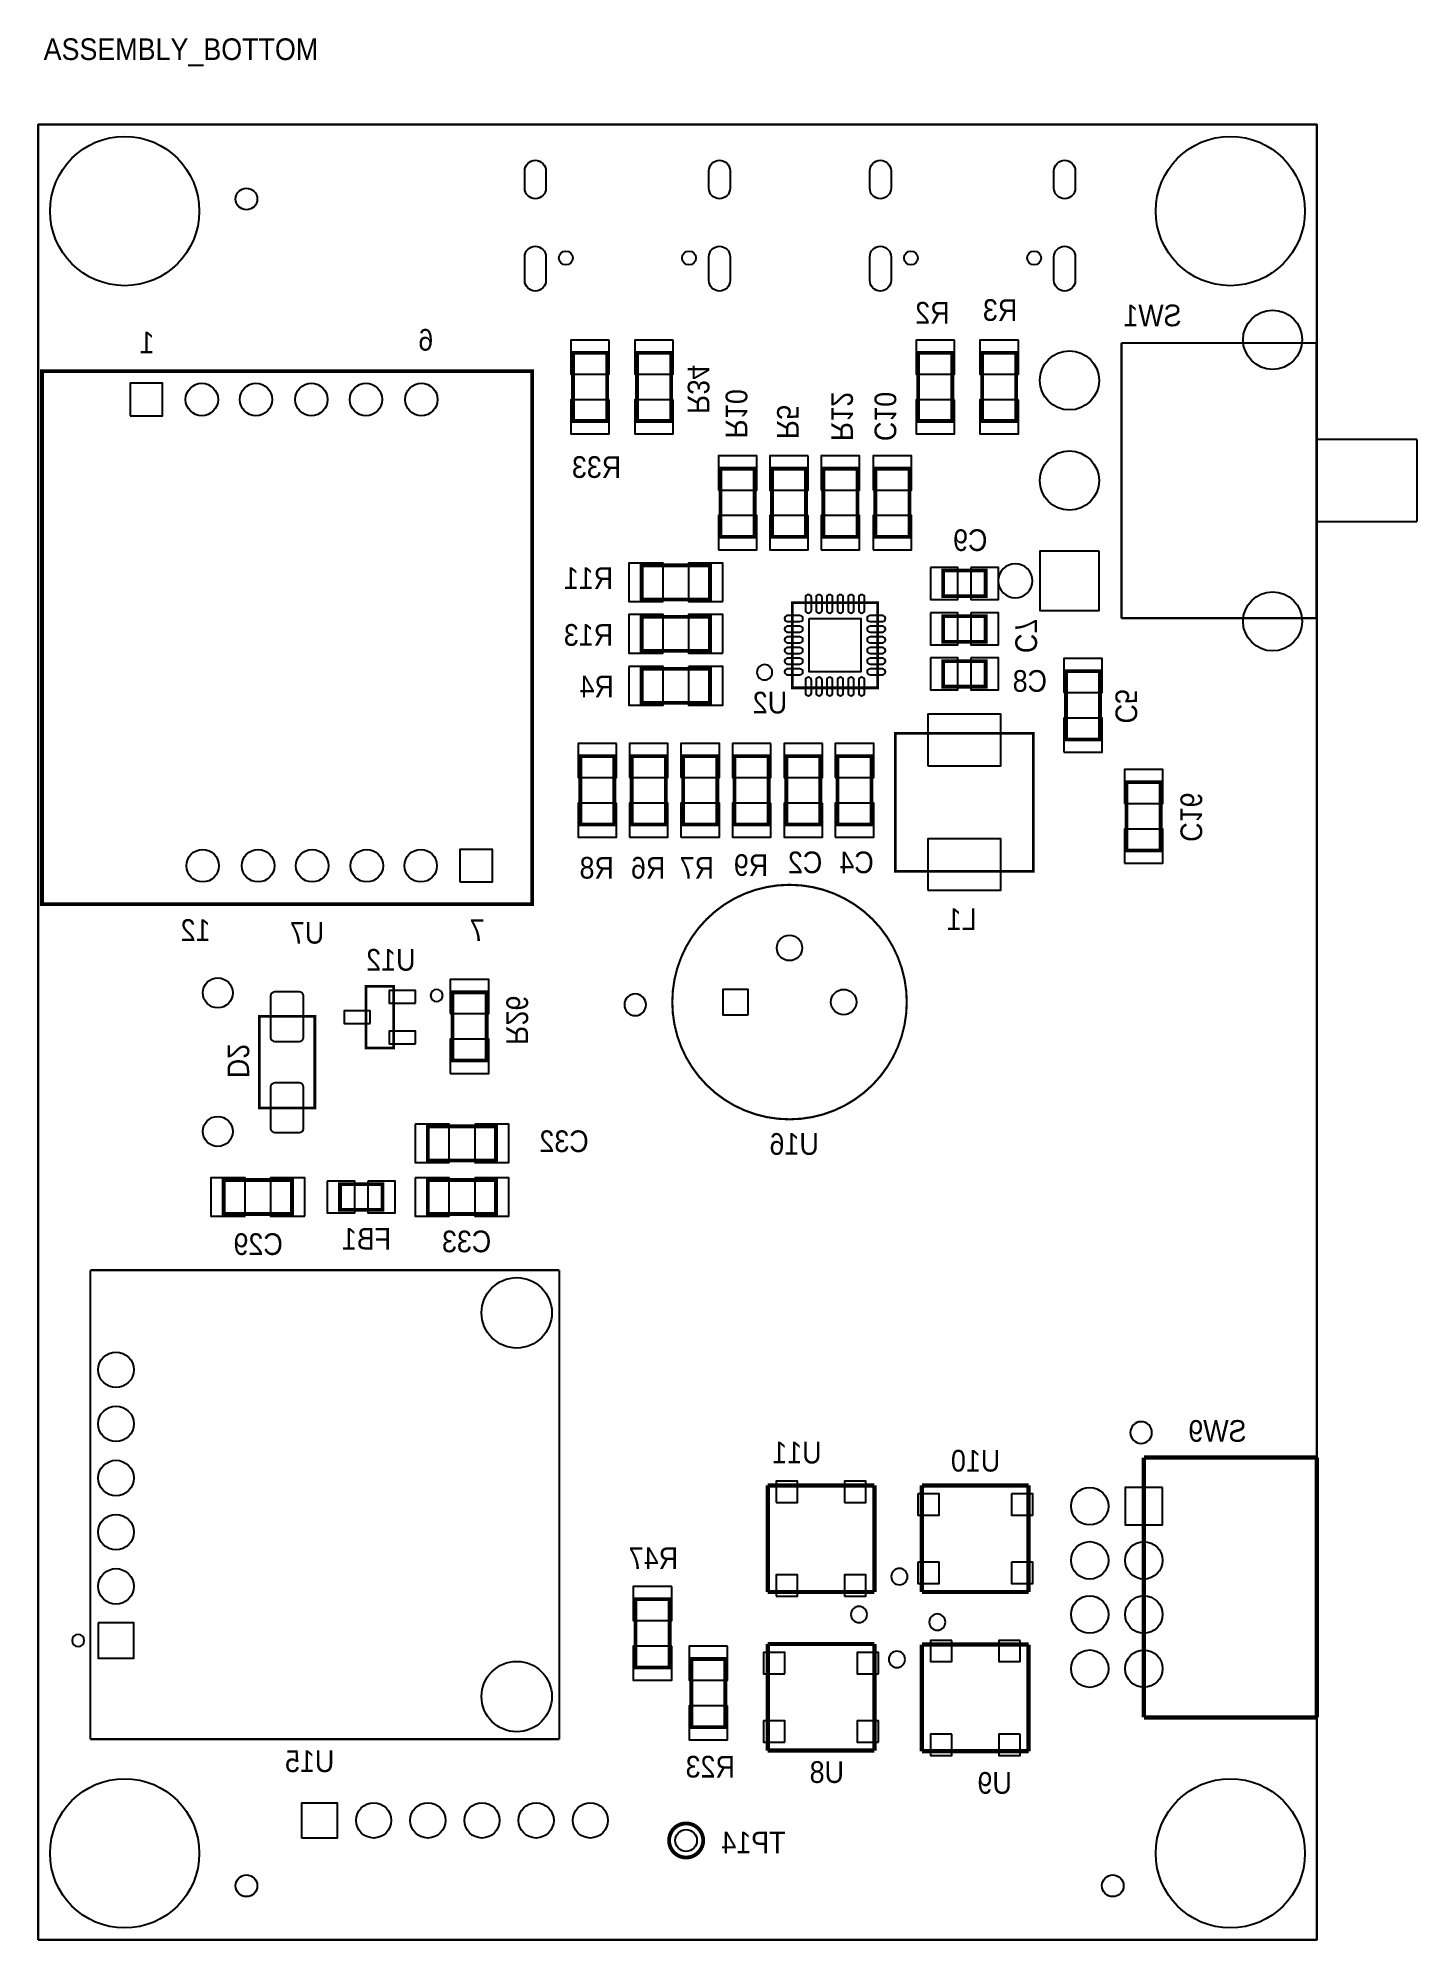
# Model space of a CAD drawing. Extents: x 0 to 64.7, y 0 to 89.2.
import ezdxf

# ---------------------------------------------------------------- set-up
doc = ezdxf.new("R2010")
doc.units = 0
for name, color, linetype in [('BG_ASB', 103, 'CONTINUOUS'), ('BG_DESIGN_OUTLINE', 7, 'CONTINUOUS'), ('BG_OUTLINE', 254, 'CONTINUOUS'), ('PG_ASSEMBLY_BOTTOM', 12, 'CONTINUOUS'), ('PIN_BOTTOM', 2, 'CONTINUOUS'), ('RD_SILKSCREEN_BOTTOM', 132, 'CONTINUOUS')]:
    doc.layers.add(name, color=color, linetype=linetype)

msp = doc.modelspace()

# ---------------------------------------------------------------- linework, layer by layer
at = {"layer": 'BG_DESIGN_OUTLINE'}
msp.add_lwpolyline([(0, 0), (0, 85.15985), (59.998178, 85.15985), (59.998178, 0)], close=True, dxfattribs=at)
at = {"layer": 'BG_OUTLINE'}
msp.add_lwpolyline([(0, 0), (59.998178, 0), (59.998178, 85.15985), (0, 85.15985)], close=True, dxfattribs=at)
at = {"layer": 'PG_ASSEMBLY_BOTTOM'}
for points, const_width in [([(50.827, 74.908994), (50.827, 61.999012)], 0.1), ([(59.967012, 74.908994), (50.827, 74.908994)], 0.1), ([(59.967012, 61.999012), (59.967012, 74.908994)], 0.1), ([(26.699591, 74.447197), (25.099594, 74.447197), (25.099594, 71.247203), (26.699591, 71.247203), (26.699591, 74.447197)], 0.18001), ([(29.69961, 74.447197), (28.099614, 74.447197), (28.099614, 71.247203), (29.69961, 71.247203), (29.69961, 74.447197)], 0.18001), ([(42.890389, 74.447197), (41.290392, 74.447197), (41.290392, 71.247203), (42.890389, 71.247203), (42.890389, 74.447197)], 0.18001), ([(45.890409, 74.447197), (44.290412, 74.447197), (44.290412, 71.247203), (45.890409, 71.247203), (45.890409, 74.447197)], 0.18001), ([(23.184002, 48.587), (23.184002, 73.587), (0.184023, 73.587), (0.184023, 48.587), (23.184002, 48.587)], 0.18001), ([(59.967012, 70.38401), (64.686993, 70.38401)], 0.1), ([(64.686993, 70.38401), (64.686993, 66.523997)], 0.1), ([(32.016802, 65.811603), (33.616798, 65.811603), (33.616798, 69.011597), (32.016802, 69.011597), (32.016802, 65.811603)], 0.18001), ([(36.029798, 69.011597), (34.429802, 69.011597), (34.429802, 65.811603), (36.029798, 65.811603), (36.029798, 69.011597)], 0.18001), ([(36.842802, 65.811603), (38.442798, 65.811603), (38.442798, 69.011597), (36.842802, 69.011597), (36.842802, 65.811603)], 0.18001), ([(39.281202, 65.811603), (40.881198, 65.811603), (40.881198, 69.011597), (39.281202, 69.011597), (39.281202, 65.811603)], 0.18001), ([(64.686993, 66.523997), (59.967012, 66.523997)], 0.1), ([(31.521197, 62.877802), (31.521197, 64.477798), (28.321203, 64.477798), (28.321203, 62.877802), (31.521197, 62.877802)], 0.18001), ([(42.459402, 64.232409), (44.459398, 64.232409), (44.459398, 63.032411), (42.459402, 63.032411), (42.459402, 64.232409)], 0.18001), ([(35.388804, 58.731404), (39.388796, 58.731404), (39.388796, 62.731396), (35.388804, 62.731396), (35.388804, 58.731404)], 0.127), ([(31.521197, 60.464802), (31.521197, 62.064798), (28.321203, 62.064798), (28.321203, 60.464802), (31.521197, 60.464802)], 0.18001), ([(42.459402, 62.093399), (44.459398, 62.093399), (44.459398, 60.893401), (42.459402, 60.893401), (42.459402, 62.093399)], 0.18001), ([(50.827, 61.999012), (59.967012, 61.999012)], 0.1), ([(42.459402, 59.985199), (44.459398, 59.985199), (44.459398, 58.785201), (42.459402, 58.785201), (42.459402, 59.985199)], 0.18001), ([(28.321203, 59.626398), (28.321203, 58.026402), (31.521197, 58.026402), (31.521197, 59.626398), (28.321203, 59.626398)], 0.18001), ([(48.222002, 56.312003), (49.821998, 56.312003), (49.821998, 59.511997), (48.222002, 59.511997), (48.222002, 56.312003)], 0.18001), ([(46.694395, 50.130405), (46.694395, 56.600395), (40.224405, 56.600395), (40.224405, 50.130405), (46.694395, 50.130405)], 0.127), ([(27.038198, 55.524197), (25.438202, 55.524197), (25.438202, 52.324203), (27.038198, 52.324203), (27.038198, 55.524197)], 0.18001), ([(27.851202, 52.324203), (29.451198, 52.324203), (29.451198, 55.524197), (27.851202, 55.524197), (27.851202, 52.324203)], 0.18001), ([(30.264202, 52.324203), (31.864198, 52.324203), (31.864198, 55.524197), (30.264202, 55.524197), (30.264202, 52.324203)], 0.18001), ([(34.277198, 55.524197), (32.677202, 55.524197), (32.677202, 52.324203), (34.277198, 52.324203), (34.277198, 55.524197)], 0.18001), ([(36.702187, 55.524197), (35.10219, 55.524197), (35.10219, 52.324203), (36.702187, 52.324203), (36.702187, 55.524197)], 0.18001), ([(37.503202, 52.324203), (39.103198, 52.324203), (39.103198, 55.524197), (37.503202, 55.524197), (37.503202, 52.324203)], 0.18001), ([(51.066802, 51.105003), (52.666798, 51.105003), (52.666798, 54.304997), (51.066802, 54.304997), (51.066802, 51.105003)], 0.18001), ([(16.683025, 41.832987), (16.683025, 44.733007), (15.383002, 44.733007), (15.383002, 41.832987), (16.683025, 41.832987)], 0.127), ([(19.443802, 41.249803), (21.043798, 41.249803), (21.043798, 44.449797), (19.443802, 44.449797), (19.443802, 41.249803)], 0.18001), ([(12.986512, 39.023392), (12.986512, 43.323408), (10.381488, 43.323408), (10.381488, 39.023392), (12.986512, 39.023392)], 0.127), ([(18.288203, 38.163398), (18.288203, 36.563402), (21.488197, 36.563402), (21.488197, 38.163398), (18.288203, 38.163398)], 0.18001), ([(11.912397, 34.048802), (11.912397, 35.648798), (8.712403, 35.648798), (8.712403, 34.048802), (11.912397, 34.048802)], 0.18001), ([(18.288203, 35.648798), (18.288203, 34.048802), (21.488197, 34.048802), (21.488197, 35.648798), (18.288203, 35.648798)], 0.18001), ([(14.163802, 35.448799), (16.163798, 35.448799), (16.163798, 34.248801), (14.163802, 34.248801), (14.163802, 35.448799)], 0.18001), ([(2.457602, 9.416212), (2.457602, 31.416193)], 0.1), ([(2.457602, 31.416193), (24.457609, 31.416193)], 0.1), ([(24.457609, 31.416193), (24.457609, 9.416212)], 0.1), ([(51.877519, 22.630105), (59.997518, 22.630105)], 0.2), ([(51.877519, 10.440086), (51.877519, 22.630105)], 0.2), ([(59.997518, 22.630105), (59.997518, 10.440086)], 0.2), ([(34.235619, 21.321395), (39.235609, 21.321395)], 0.2), ([(34.235619, 16.321405), (34.235619, 21.321395)], 0.2), ([(39.235609, 21.321395), (39.235609, 16.321405)], 0.2), ([(41.467405, 16.321405), (41.467405, 21.321395)], 0.2), ([(41.467405, 21.321395), (46.467395, 21.321395)], 0.2), ([(46.467395, 21.321395), (46.467395, 16.321405)], 0.2), ([(29.628998, 15.982391), (28.029002, 15.982391), (28.029002, 12.782398), (29.628998, 12.782398), (29.628998, 15.982391)], 0.18001), ([(39.235609, 16.321405), (34.235619, 16.321405)], 0.2), ([(46.467395, 16.321405), (41.467405, 16.321405)], 0.2), ([(34.235619, 13.882395), (39.235609, 13.882395)], 0.2), ([(34.235619, 8.882405), (34.235619, 13.882395)], 0.2), ([(39.235609, 13.882395), (39.235609, 8.882405)], 0.2), ([(41.467405, 13.853795), (46.467395, 13.853795)], 0.2), ([(41.467405, 8.853805), (41.467405, 13.853795)], 0.2), ([(46.467395, 13.853795), (46.467395, 8.853805)], 0.2), ([(32.245198, 13.182397), (30.645202, 13.182397), (30.645202, 9.982403), (32.245198, 9.982403), (32.245198, 13.182397)], 0.18001), ([(59.997518, 10.440086), (51.877519, 10.440086)], 0.2), ([(24.457609, 9.416212), (2.457602, 9.416212)], 0.1), ([(39.235609, 8.882405), (34.235619, 8.882405)], 0.2), ([(46.467395, 8.853805), (41.467405, 8.853805)], 0.2)]:
    msp.add_lwpolyline(points, dxfattribs=dict(at, const_width=const_width))
for points in [[(46.646998, 63.754, 1), (45.047002, 63.754, 1)], [(34.446007, 59.4614, 1), (33.727593, 59.4614, 1)], [(18.983985, 44.298997, 1), (18.416041, 44.298997, 1)], [(28.5242, 43.8658, 1), (27.5082, 43.8658, 1)], [(52.258519, 23.799495, 1), (51.242519, 23.799495, 1)], [(40.7924, 17.0434, 1), (40.0304, 17.0434, 1)], [(38.894614, 15.2654, 1), (38.132614, 15.2654, 1)], [(42.5704, 14.9098, 1), (41.8084, 14.9098, 1)], [(2.163572, 14.0462, 1), (1.595628, 14.0462, 1)], [(40.672614, 13.1604, 1), (39.910614, 13.1604, 1)]]:
    msp.add_lwpolyline(points, format="xyb", close=True, dxfattribs=at)
for points, const_width in [([(29.755211, 43.9928, -1), (40.755189, 43.9928)], 0.1), ([(40.755189, 43.9928, -1), (29.755211, 43.9928)], 0.1), ([(31.20423, 4.666945, 1), (29.60403, 4.666945, 1), (31.20423, 4.666945)], 0.180086)]:
    msp.add_lwpolyline(points, format="xyb", dxfattribs=dict(at, const_width=const_width))
at = {"layer": 'PIN_BOTTOM'}
for points in [[(22.829596, 82.175401), (22.829596, 82.975399, -1), (23.829594, 82.975399), (23.829594, 82.175401, -1)], [(31.469609, 82.175401), (31.469609, 82.975399, -1), (32.469607, 82.975399), (32.469607, 82.175401, -1)], [(39.020394, 82.175401), (39.020394, 82.975399, -1), (40.020392, 82.975399), (40.020392, 82.175401, -1)], [(47.660408, 82.175401), (47.660408, 82.975399, -1), (48.660406, 82.975399), (48.660406, 82.175401, -1)], [(22.829596, 77.845399), (22.829596, 78.945397, -1), (23.829594, 78.945397), (23.829594, 77.845399, -1)], [(31.469609, 77.845399), (31.469609, 78.945397, -1), (32.469607, 78.945397), (32.469607, 77.845399, -1)], [(39.020394, 77.845399), (39.020394, 78.945397, -1), (40.020392, 78.945397), (40.020392, 77.845399, -1)], [(47.660408, 77.845399), (47.660408, 78.945397, -1), (48.660406, 78.945397), (48.660406, 77.845399, -1)], [(36.27849, 62.374297), (36.27849, 62.958497, 1), (35.99909, 62.958497), (35.99909, 62.374297, 1)], [(36.778489, 62.374297), (36.778489, 62.958497, 1), (36.499089, 62.958497), (36.499089, 62.374297, 1)], [(37.278488, 62.374297), (37.278488, 62.958497, 1), (36.999088, 62.958497), (36.999088, 62.374297, 1)], [(37.778512, 62.374297), (37.778512, 62.958497, 1), (37.499112, 62.958497), (37.499112, 62.374297, 1)], [(38.278511, 62.374297), (38.278511, 62.958497, 1), (37.999111, 62.958497), (37.999111, 62.374297, 1)], [(38.77851, 62.374297), (38.77851, 62.958497, 1), (38.49911, 62.958497), (38.49911, 62.374297, 1)], [(35.745903, 62.12111), (35.161703, 62.12111, 1), (35.161703, 61.84171), (35.745903, 61.84171, 1)], [(35.745903, 61.621111), (35.161703, 61.621111, 1), (35.161703, 61.341711), (35.745903, 61.341711, 1)], [(39.615897, 62.12111), (39.031697, 62.12111, 1), (39.031697, 61.84171), (39.615897, 61.84171, 1)], [(39.615897, 61.621111), (39.031697, 61.621111, 1), (39.031697, 61.341711), (39.615897, 61.341711, 1)], [(35.745903, 61.121112), (35.161703, 61.121112, 1), (35.161703, 60.841712), (35.745903, 60.841712, 1)], [(39.615897, 61.121112), (39.031697, 61.121112, 1), (39.031697, 60.841712), (39.615897, 60.841712, 1)], [(35.745903, 60.621088), (35.161703, 60.621088, 1), (35.161703, 60.341688), (35.745903, 60.341688, 1)], [(35.745903, 60.121089), (35.161703, 60.121089, 1), (35.161703, 59.841689), (35.745903, 59.841689, 1)], [(39.615897, 60.621088), (39.031697, 60.621088, 1), (39.031697, 60.341688), (39.615897, 60.341688, 1)], [(39.615897, 60.121089), (39.031697, 60.121089, 1), (39.031697, 59.841689), (39.615897, 59.841689, 1)], [(35.745903, 59.62109), (35.161703, 59.62109, 1), (35.161703, 59.34169), (35.745903, 59.34169, 1)], [(36.27849, 58.504303), (36.27849, 59.088503, 1), (35.99909, 59.088503), (35.99909, 58.504303, 1)], [(36.778489, 58.504303), (36.778489, 59.088503, 1), (36.499089, 59.088503), (36.499089, 58.504303, 1)], [(37.278488, 58.504303), (37.278488, 59.088503, 1), (36.999088, 59.088503), (36.999088, 58.504303, 1)], [(37.778512, 58.504303), (37.778512, 59.088503, 1), (37.499112, 59.088503), (37.499112, 58.504303, 1)], [(38.278511, 58.504303), (38.278511, 59.088503, 1), (37.999111, 59.088503), (37.999111, 58.504303, 1)], [(38.77851, 58.504303), (38.77851, 59.088503, 1), (38.49911, 59.088503), (38.49911, 58.504303, 1)], [(39.615897, 59.62109), (39.031697, 59.62109, 1), (39.031697, 59.34169), (39.615897, 59.34169, 1)], [(10.908995, 44.279693), (10.908995, 42.337101, 0.413011), (11.102696, 42.143401), (12.265304, 42.143401, 0.413011), (12.459005, 42.337101), (12.459005, 44.279693, 0.413011), (12.265304, 44.473393), (11.102696, 44.473393, 0.413011)], [(10.908995, 40.009699), (10.908995, 38.067107, 0.413011), (11.102696, 37.873407), (12.265304, 37.873407, 0.413011), (12.459005, 38.067107), (12.459005, 40.009699, 0.413011), (12.265304, 40.203399), (11.102696, 40.203399, 0.413011)]]:
    msp.add_lwpolyline(points, format="xyb", close=True, dxfattribs=at)
for points in [[(26.801293, 75.047297), (24.997893, 75.047297), (24.997893, 73.447097), (26.801293, 73.447097)], [(29.801312, 75.047297), (27.997912, 75.047297), (27.997912, 73.447097), (29.801312, 73.447097)], [(42.992091, 75.047297), (41.188691, 75.047297), (41.188691, 73.447097), (42.992091, 73.447097)], [(45.99211, 75.047297), (44.18871, 75.047297), (44.18871, 73.447097), (45.99211, 73.447097)], [(4.322013, 71.495006), (5.846013, 71.495006), (5.846013, 73.019006), (4.322013, 73.019006)], [(26.801293, 72.247303), (24.997893, 72.247303), (24.997893, 70.647103), (26.801293, 70.647103)], [(29.801312, 72.247303), (27.997912, 72.247303), (27.997912, 70.647103), (29.801312, 70.647103)], [(42.992091, 72.247303), (41.188691, 72.247303), (41.188691, 70.647103), (42.992091, 70.647103)], [(45.99211, 72.247303), (44.18871, 72.247303), (44.18871, 70.647103), (45.99211, 70.647103)], [(31.9151, 68.011497), (33.7185, 68.011497), (33.7185, 69.611697), (31.9151, 69.611697)], [(36.1315, 69.611697), (34.3281, 69.611697), (34.3281, 68.011497), (36.1315, 68.011497)], [(36.7411, 68.011497), (38.5445, 68.011497), (38.5445, 69.611697), (36.7411, 69.611697)], [(39.1795, 68.011497), (40.9829, 68.011497), (40.9829, 69.611697), (39.1795, 69.611697)], [(31.9151, 65.211503), (33.7185, 65.211503), (33.7185, 66.811703), (31.9151, 66.811703)], [(36.1315, 66.811703), (34.3281, 66.811703), (34.3281, 65.211503), (36.1315, 65.211503)], [(36.7411, 65.211503), (38.5445, 65.211503), (38.5445, 66.811703), (36.7411, 66.811703)], [(39.1795, 65.211503), (40.9829, 65.211503), (40.9829, 66.811703), (39.1795, 66.811703)], [(49.7745, 65.1415), (46.9995, 65.1415), (46.9995, 62.3665), (49.7745, 62.3665)], [(29.321303, 62.7761), (29.321303, 64.5795), (27.721103, 64.5795), (27.721103, 62.7761)], [(32.121297, 62.7761), (32.121297, 64.5795), (30.521097, 64.5795), (30.521097, 62.7761)], [(41.861689, 64.38171), (41.861689, 62.88311), (43.157089, 62.88311), (43.157089, 64.38171)], [(43.761711, 64.38171), (43.761711, 62.88311), (45.057111, 62.88311), (45.057111, 64.38171)], [(29.321303, 60.3631), (29.321303, 62.1665), (27.721103, 62.1665), (27.721103, 60.3631)], [(32.121297, 60.3631), (32.121297, 62.1665), (30.521097, 62.1665), (30.521097, 60.3631)], [(36.1569, 61.9633), (36.1569, 59.4995), (38.6207, 59.4995), (38.6207, 61.9633)], [(41.861689, 62.2427), (41.861689, 60.7441), (43.157089, 60.7441), (43.157089, 62.2427)], [(43.761711, 62.2427), (43.761711, 60.7441), (45.057111, 60.7441), (45.057111, 62.2427)], [(41.861689, 60.1345), (41.861689, 58.6359), (43.157089, 58.6359), (43.157089, 60.1345)], [(43.761711, 60.1345), (43.761711, 58.6359), (45.057111, 58.6359), (45.057111, 60.1345)], [(48.1203, 58.511897), (49.9237, 58.511897), (49.9237, 60.112097), (48.1203, 60.112097)], [(27.721103, 59.7281), (27.721103, 57.9247), (29.321303, 57.9247), (29.321303, 59.7281)], [(30.521097, 59.7281), (30.521097, 57.9247), (32.121297, 57.9247), (32.121297, 59.7281)], [(41.7449, 55.0799), (45.1739, 55.0799), (45.1739, 57.4929), (41.7449, 57.4929)], [(48.1203, 55.711903), (49.9237, 55.711903), (49.9237, 57.312103), (48.1203, 57.312103)], [(27.1399, 56.124297), (25.3365, 56.124297), (25.3365, 54.524097), (27.1399, 54.524097)], [(27.7495, 54.524097), (29.5529, 54.524097), (29.5529, 56.124297), (27.7495, 56.124297)], [(30.1625, 54.524097), (31.9659, 54.524097), (31.9659, 56.124297), (30.1625, 56.124297)], [(34.3789, 56.124297), (32.5755, 56.124297), (32.5755, 54.524097), (34.3789, 54.524097)], [(36.803889, 56.124297), (35.000489, 56.124297), (35.000489, 54.524097), (36.803889, 54.524097)], [(37.4015, 54.524097), (39.2049, 54.524097), (39.2049, 56.124297), (37.4015, 56.124297)], [(50.9651, 53.304897), (52.7685, 53.304897), (52.7685, 54.905097), (50.9651, 54.905097)], [(27.1399, 53.324303), (25.3365, 53.324303), (25.3365, 51.724103), (27.1399, 51.724103)], [(27.7495, 51.724103), (29.5529, 51.724103), (29.5529, 53.324303), (27.7495, 53.324303)], [(30.1625, 51.724103), (31.9659, 51.724103), (31.9659, 53.324303), (30.1625, 53.324303)], [(34.3789, 53.324303), (32.5755, 53.324303), (32.5755, 51.724103), (34.3789, 51.724103)], [(36.803889, 53.324303), (35.000489, 53.324303), (35.000489, 51.724103), (36.803889, 51.724103)], [(37.4015, 51.724103), (39.2049, 51.724103), (39.2049, 53.324303), (37.4015, 53.324303)], [(50.9651, 50.504903), (52.7685, 50.504903), (52.7685, 52.105103), (50.9651, 52.105103)], [(19.79201, 49.624996), (21.31601, 49.624996), (21.31601, 51.148996), (19.79201, 51.148996)], [(41.7449, 49.2379), (45.1739, 49.2379), (45.1739, 51.6509), (41.7449, 51.6509)], [(19.3421, 43.449697), (21.1455, 43.449697), (21.1455, 45.049897), (19.3421, 45.049897)], [(17.708956, 43.934558), (17.708956, 44.531458), (16.477056, 44.531458), (16.477056, 43.934558)], [(33.311211, 43.396789), (33.311211, 44.588786), (32.119214, 44.588786), (32.119214, 43.396789)], [(15.588971, 42.984547), (15.588971, 43.581447), (14.357071, 43.581447), (14.357071, 42.984547)], [(17.708956, 42.034536), (17.708956, 42.631436), (16.477056, 42.631436), (16.477056, 42.034536)], [(19.3421, 40.649703), (21.1455, 40.649703), (21.1455, 42.249903), (19.3421, 42.249903)], [(17.688103, 38.2651), (17.688103, 36.4617), (19.288303, 36.4617), (19.288303, 38.2651)], [(20.488097, 38.2651), (20.488097, 36.4617), (22.088297, 36.4617), (22.088297, 38.2651)], [(9.712503, 33.9471), (9.712503, 35.7505), (8.112303, 35.7505), (8.112303, 33.9471)], [(12.512497, 33.9471), (12.512497, 35.7505), (10.912297, 35.7505), (10.912297, 33.9471)], [(17.688103, 35.7505), (17.688103, 33.9471), (19.288303, 33.9471), (19.288303, 35.7505)], [(20.488097, 35.7505), (20.488097, 33.9471), (22.088297, 33.9471), (22.088297, 35.7505)], [(13.566089, 35.5981), (13.566089, 34.0995), (14.861489, 34.0995), (14.861489, 35.5981)], [(15.466111, 35.5981), (15.466111, 34.0995), (16.761511, 34.0995), (16.761511, 35.5981)], [(34.635618, 20.521397), (35.635616, 20.521397), (35.635616, 21.521395), (34.635618, 21.521395)], [(37.835611, 20.521397), (38.835609, 20.521397), (38.835609, 21.521395), (37.835611, 21.521395)], [(41.267405, 20.921396), (41.267405, 19.921398), (42.267403, 19.921398), (42.267403, 20.921396)], [(45.667397, 20.921396), (45.667397, 19.921398), (46.667395, 19.921398), (46.667395, 20.921396)], [(52.755013, 21.222589), (51.000025, 21.222589), (51.000025, 19.467601), (52.755013, 19.467601)], [(34.635618, 16.121405), (35.635616, 16.121405), (35.635616, 17.121403), (34.635618, 17.121403)], [(37.835611, 16.121405), (38.835609, 16.121405), (38.835609, 17.121403), (37.835611, 17.121403)], [(41.267405, 17.721402), (41.267405, 16.721404), (42.267403, 16.721404), (42.267403, 17.721402)], [(45.667397, 17.721402), (45.667397, 16.721404), (46.667395, 16.721404), (46.667395, 17.721402)], [(29.7307, 16.582492), (27.9273, 16.582492), (27.9273, 14.982292), (29.7307, 14.982292)], [(2.825102, 14.878698), (2.825102, 13.213702), (4.490098, 13.213702), (4.490098, 14.878698)], [(29.7307, 13.782497), (27.9273, 13.782497), (27.9273, 12.182297), (29.7307, 12.182297)], [(32.3469, 13.782497), (30.5435, 13.782497), (30.5435, 12.182297), (32.3469, 12.182297)], [(35.035617, 12.482398), (35.035617, 13.482396), (34.035619, 13.482396), (34.035619, 12.482398)], [(39.435608, 12.482398), (39.435608, 13.482396), (38.43561, 13.482396), (38.43561, 12.482398)], [(42.867402, 14.053795), (41.867404, 14.053795), (41.867404, 13.053797), (42.867402, 13.053797)], [(46.067396, 14.053795), (45.067398, 14.053795), (45.067398, 13.053797), (46.067396, 13.053797)], [(32.3469, 10.982503), (30.5435, 10.982503), (30.5435, 9.382303), (32.3469, 9.382303)], [(35.035617, 9.282405), (35.035617, 10.282403), (34.035619, 10.282403), (34.035619, 9.282405)], [(39.435608, 9.282405), (39.435608, 10.282403), (38.43561, 10.282403), (38.43561, 9.282405)], [(42.867402, 9.653803), (41.867404, 9.653803), (41.867404, 8.653805), (42.867402, 8.653805)], [(46.067396, 9.653803), (45.067398, 9.653803), (45.067398, 8.653805), (46.067396, 8.653805)], [(12.381967, 4.782033), (12.381967, 6.432042), (14.031976, 6.432042), (14.031976, 4.782033)]]:
    msp.add_lwpolyline(points, close=True, dxfattribs=at)
for centre, radius in [((4.064, 81.09585), 3.500006), ((55.934178, 81.09585), 3.500006), ((9.779, 81.661), 0.508), ((24.75959, 78.895397), 0.325044), ((30.539614, 78.895397), 0.325044), ((40.950388, 78.895397), 0.325044), ((46.730412, 78.895397), 0.325044), ((57.917004, 75.059007), 1.3875), ((48.387, 73.154007), 1.3875), ((7.684008, 72.257006), 0.762), ((10.224008, 72.257006), 0.762), ((12.824003, 72.257006), 0.762), ((15.384018, 72.257006), 0.762), ((17.984013, 72.257006), 0.762), ((48.387, 68.453991), 1.3875), ((57.917004, 61.849), 1.3875), ((7.724013, 50.386996), 0.762), ((10.324008, 50.386996), 0.762), ((12.864008, 50.386996), 0.762), ((15.424023, 50.386996), 0.762), ((17.954015, 50.386996), 0.762), ((35.2552, 46.5328), 0.595998), ((8.4328, 44.423406), 0.703999), ((37.7952, 43.9928), 0.595998), ((8.4328, 37.923394), 0.703999), ((22.457588, 29.416197), 1.649997), ((3.6576, 26.7462), 0.832498), ((3.6576, 24.2062), 0.832498), ((3.6576, 21.6662), 0.832498), ((49.337519, 20.345095), 0.877494), ((3.6576, 19.1262), 0.832498), ((49.337519, 17.805095), 0.877494), ((51.877519, 17.805095), 0.877494), ((3.6576, 16.5862), 0.832498), ((49.337519, 15.265095), 0.877494), ((51.877519, 15.265095), 0.877494), ((49.337519, 12.725095), 0.877494), ((51.877519, 12.725095), 0.877494), ((22.457588, 11.416208), 1.649997), ((4.064, 4.064), 3.500006), ((55.934178, 4.064), 3.500006), ((15.746984, 5.60705), 0.825005), ((18.286984, 5.60705), 0.825005), ((20.826984, 5.60705), 0.825005), ((23.366984, 5.60705), 0.825005), ((25.906984, 5.60705), 0.825005), ((30.40413, 4.666945), 0.510032), ((9.779, 2.54), 0.508), ((50.419, 2.54), 0.508)]:
    msp.add_circle(centre, radius, dxfattribs=at)

# ---------------------------------------------------------------- texts
at = {"layer": 'BG_ASB', "width": 0.927275}
msp.add_text('ASSEMBLY_BOTTOM', height=1.016, dxfattribs=at).set_placement((0.26322, 88.180342))
at = {"layer": 'PG_ASSEMBLY_BOTTOM', "text_generation_flag": 2, "width": 0.927175}
for s, p in [('1', (5.461, 74.422)), ('6', (18.542, 74.549)), ('12', (8.090992, 46.863)), ('7', (20.955, 46.863))]:
    msp.add_text(s, height=1.016, dxfattribs=at).set_placement(p)
at = {"layer": 'RD_SILKSCREEN_BOTTOM', "text_generation_flag": 2, "width": 0.927175}
for s, p in [('R2', (42.761992, 75.819)), ('R3', (45.937018, 75.946)), ('SW1', (53.64701, 75.692)), ('R33', (27.35801, 68.58)), ('C9', (44.539992, 65.151)), ('R11', (26.97701, 63.373)), ('R13', (26.97701, 60.706)), ('R4', (27.014018, 58.293)), ('C8', (47.334018, 58.547)), ('U2', (35.141992, 57.531)), ('R9', (34.253018, 49.911)), ('C2', (36.793018, 50.038)), ('C4', (39.206018, 50.038)), ('R8', (27.013992, 49.784)), ('R6', (29.426992, 49.784)), ('R7', (31.712992, 49.784)), ('L1', (44.031992, 47.371)), ('U7', (13.425018, 46.736)), ('U12', (17.70601, 45.466)), ('C32', (25.83401, 36.957)), ('U16', (36.62901, 36.83)), ('C29', (11.48301, 32.131)), ('FB1', (16.56301, 32.385)), ('C33', (21.26201, 32.258)), ('SW9', (56.69501, 23.368)), ('U11', (36.75601, 22.352)), ('U10', (45.13801, 21.971)), ('R47', (30.02501, 17.399)), ('U15', (13.89601, 7.874)), ('R23', (32.69201, 7.62)), ('U8', (37.809018, 7.366)), ('U9', (45.683018, 6.858)), ('TP14', (35.068002, 4.064))]:
    msp.add_text(s, height=1.016, dxfattribs=at).set_placement(p)
for s, p in [('R34', (30.48, 71.57499)), ('R10', (32.258, 70.43199)), ('R12', (37.211, 70.30499)), ('C10', (39.243, 70.30499)), ('R5', (34.671, 70.394982)), ('C7', (45.847, 60.362008)), ('C5', (50.546, 57.060008)), ('C16', (53.594, 51.50899)), ('R26', (21.971, 41.98399)), ('D2', (8.89, 40.423008))]:
    msp.add_text(s, height=1.016, rotation=270, dxfattribs=at).set_placement(p)

doc.saveas('drawing.dxf')
